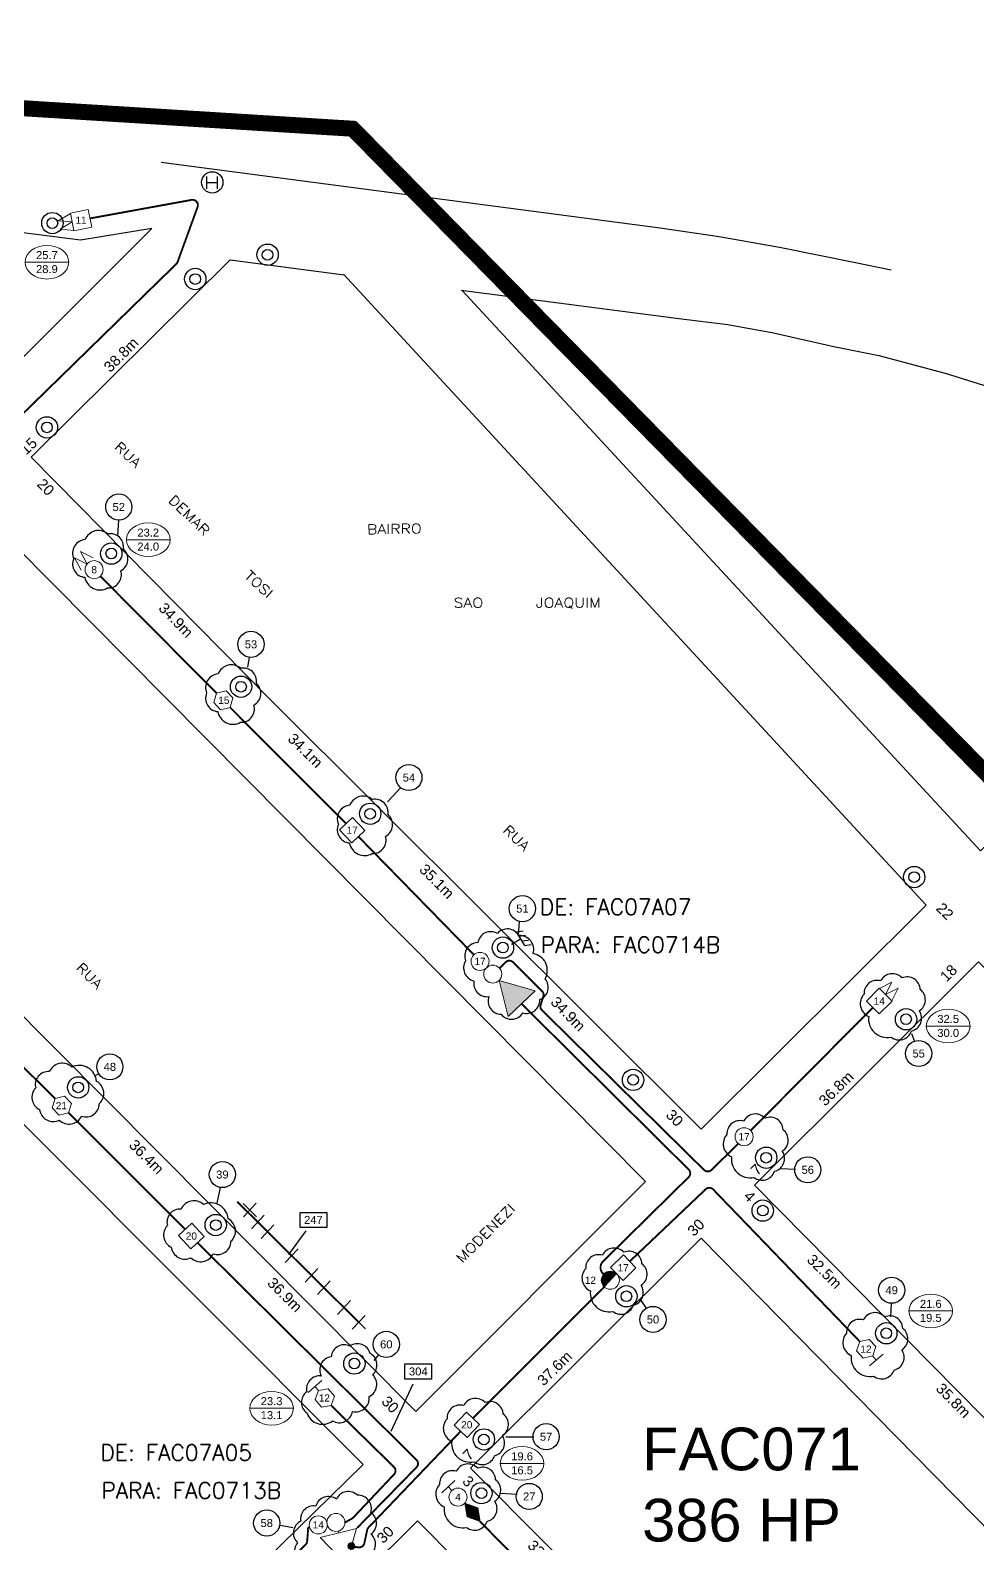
# Model space of a CAD drawing. Header units: inches. Extents: x 246034 to 247769, y 7726337 to 7727523.
# Drawn here: x 246743.1 to 246920.7, y 7727239.5 to 7727523.1 of the extents above; entities that cross this region are included whole.
import ezdxf
from ezdxf.enums import TextEntityAlignment as Align

# ---------------------------------------------------------------- set-up
doc = ezdxf.new("R2010")
doc.units = ezdxf.units.IN
doc.header["$LTSCALE"] = 6
doc.header["$MEASUREMENT"] = 0
doc.linetypes.add('DASHED', pattern=[0.75, 0.5, -0.25])
doc.linetypes.add('PHANTOMX2', pattern=[5, 2.5, -0.5, 0.5, -0.5, 0.5, -0.5])
for name, color, linetype in [('ALTERAÇÃO', 4, 'Continuous'), ('ANOTACOES', 6, 'Continuous'), ('DISTANCIA', 7, 'Continuous'), ('ELETRONICO', 4, 'Continuous'), ('LIMITE', 5, 'PHANTOMX2'), ('NET-CBTR', 3, 'DASHED'), ('NET_UPGRADE', 7, 'Continuous'), ('POSTE', 1, 'Continuous'), ('POSTES', 1, 'Continuous'), ('QUADRAS', 7, 'Continuous'), ('RUAS', 7, 'Continuous'), ('TERRA', 7, 'Continuous')]:
    doc.layers.add(name, color=color, linetype=linetype)
doc.layers.add('CELULA', color=3, linetype='Continuous', lineweight=200, true_color=0x00ff00)
doc.layers.add('NET-AMP @ 1', color=1, linetype='Continuous', lineweight=20, true_color=0xff0000)
for name, color, linetype, lineweight in [('NET-AMP', 1, 'Continuous', 20), ('NET-SPLT', 1, 'Continuous', 20), ('NET-TAP', 1, 'Continuous', 20), ('NET-TERM', 1, 'Continuous', 20)]:
    doc.layers.add(name, color=color, linetype=linetype, lineweight=lineweight)
doc.styles.add('ARIAL', font='arial.ttf', dxfattribs={"height": 8})
doc.styles.add('B', font='SIMPLEX', dxfattribs={"width": 1.2, "height": 1.8})
doc.styles.add('Folhas_CAD', font='arial.ttf')
doc.styles.add('Romans', font='ROMANS.shx', dxfattribs={"height": 3})
doc.styles.get("Standard").update_dxf_attribs({"font": 'arial.ttf'})
doc.dimstyles.get("Standard").update_dxf_attribs({"dimtxt": 0.18, "dimasz": 0.18, "dimexe": 0.18, "dimexo": 0.0625, "dimgap": 0.09, "dimtad": 0, "dimtih": 1, "dimtoh": 1, "dimdec": 4, "dimzin": 0, "dimdsep": 46, "dimtxsty": 'Standard', "dimcen": 0.09, "dimadec": 0, "dimazin": 0, "dimtfac": 1, "dimtdec": 4, "dimtofl": 0, "dimtmove": 0, "dimatfit": 3, "dimfxl": 1, "dimtolj": 1, "dimtzin": 0, "dimarcsym": 0})

# ---------------------------------------------------------------- blocks, each defined once
blk = doc.blocks.new('POSTECS')
at = {"layer": 'POSTES', "linetype": 'ByBlock'}
for radius in [2, 1]:
    blk.add_circle((0, 0), radius, dxfattribs=at)
blk = doc.blocks.new('POSTE')
at = {"layer": 'POSTES', "linetype": 'ByBlock'}
for radius in [2, 1]:
    blk.add_circle((0, 0), radius, dxfattribs=at)
blk = doc.blocks.new('TERRA')
at = {"layer": 'TERRA', "linetype": 'ByBlock'}
for p, q in [((0, 0), (0, -2.02)), ((-1.5, -2.02), (-1.97, -3.15)), ((-1.5, -2.02), (1.5, -2.02)), ((-0.49, -2.02), (-0.96, -3.15)), ((0.57, -2.02), (0.09, -3.15)), ((1.5, -2.02), (1.03, -3.15))]:
    blk.add_line(p, q, dxfattribs=at)
blk = doc.blocks.new('2WAY')
blk.add_circle((1.6875, 0), 1.6875)
blk = doc.blocks.new('DC')
h = blk.add_hatch(color=256)
h.dxf.hatch_style = 1
h.paths.add_polyline_path([(3.38, 0), (0, 0, 1)])
blk.add_line((0, 0), (3.38, 0))
blk.add_circle((1.69, 0), 1.69)
at = {"color": 0}
blk.add_attdef('DCVAL', text='', height=1.35, dxfattribs=at).set_placement((3.1, 3.27), align=Align.MIDDLE)
blk = doc.blocks.new('LE')
at = {"layer": 'NET-AMP'}
h = blk.add_hatch(color=256, dxfattribs=at)
h.dxf.hatch_style = 1
h.paths.add_polyline_path([(0, 3.5), (0, -3.5), (6.06, 0)])
blk.add_lwpolyline([(0, 3.5), (0, -3.5), (6.06, 0)], close=True, dxfattribs=at)
blk = doc.blocks.new('TERMINAL')
blk.add_line((-1, 0), (0, 0))
blk.add_lwpolyline([(-1, -1.6875), (-1, 1.6875)])
blk = doc.blocks.new('EQUAL')
h = blk.add_hatch(color=256)
h.dxf.hatch_style = 1
h.paths.add_polyline_path([(2.25, 1.3), (0, 0), (2.25, -1.3), (4.5, 0)])
for points in [[(4.5, 0), (2.25, 1.3), (0, 0)], [(4.5, 0), (2.25, -1.3), (0, 0)]]:
    blk.add_lwpolyline(points)
blk = doc.blocks.new('TAP8')
blk.add_lwpolyline([(0.92, 1.59), (0, 0), (0.92, -1.59), (2.76, -1.59), (3.68, 0), (2.76, 1.59)], close=True)
blk.add_attdef('DBVAL', text='', height=1.35).set_placement((1.77, -0.06), align=Align.MIDDLE)
blk = doc.blocks.new('TAP4')
blk.add_lwpolyline([(3.38, -1.69), (0, -1.69), (0, 1.69), (3.38, 1.69)], close=True)
at = {"color": 0}
blk.add_attdef('DBVAL', text='', height=1.35, dxfattribs=at).set_placement((1.69, 0), align=Align.MIDDLE)
blk = doc.blocks.new('TAP2')
at = {"color": 0}
blk.add_circle((1.69, 0), 1.69, dxfattribs=at)
blk.add_attdef('DBVAL', text='', height=1.35, dxfattribs=at).set_placement((1.69, 0), align=Align.MIDDLE)
blk = doc.blocks.new('AMP3AC')
h = blk.add_hatch(color=256)
h.dxf.hatch_style = 1
h.paths.add_polyline_path([(2.55, 2.03), (3.66, 1.39, 0.131652), (3.74, 1.71, 0.767327)])
h.paths.add_polyline_path([(3.66, 1.39), (2.55, 2.03, 0.131652), (2.47, 1.71, 0.767327)])
for p, q in [((3.1, 1.71), (3.3, 2.03)), ((0, 0), (-0.33, 0)), ((3.1, -1.71), (3.3, -2.03)), ((6.06, 0), (6.38, 0))]:
    blk.add_line(p, q)
blk.add_lwpolyline([(0, 3.5), (0, -3.5), (6.06, 0)], close=True)
blk.add_circle((3.1, 1.71), 0.638)
blk = doc.blocks.new('HI-LOW')
blk.add_lwpolyline([(-4.1, 0), (4.1, 0)])
blk.add_ellipse((0, 0), major_axis=(4.1, 0), ratio=0.768293)
for tag, p in [('END-HI', (0, 1.33)), ('END-LO', (0, -1.29))]:
    blk.add_attdef(tag, text='', height=1.5).set_placement(p, align=Align.MIDDLE_CENTER)
blk = doc.blocks.new('CX_CodUpgrade')
blk.add_circle((-0.13, 0.04), 2.45)
at = {"color": 1, "flags": 1}
for tag, p in [('RETIRAR1', (4.74, 11.47)), ('NOVO1', (28.33, 11.47)), ('RETIRAR2', (4.74, 7.94)), ('NOVO2', (28.33, 7.94)), ('RETIRAR3', (4.74, 4.42)), ('NOVO3', (28.33, 4.42)), ('RETIRAR4', (4.74, 0.89)), ('NOVO4', (28.33, 0.9)), ('RETIRAR5', (4.74, -2.63)), ('NOVO5', (28.33, -2.63)), ('RETIRAR6', (4.74, -6.15)), ('NOVO6', (28.33, -6.15)), ('RETIRAR7', (4.74, -9.68)), ('NOVO7', (28.33, -9.68)), ('RETIRAR8', (4.74, -13.2)), ('NOVO8', (28.33, -13.2)), ('RETIRAR9', (4.74, -16.73)), ('NOVO9', (28.33, -16.73))]:
    blk.add_attdef(tag, p, '', height=1.5, dxfattribs=at)
at = {"color": 7, "flags": 1}
for tag, p in [('ANTIGO1', (17.16, 11.46)), ('ANTIGO2', (17.16, 7.94)), ('ANTIGO3', (17.16, 4.41)), ('ANTIGO4', (17.16, 0.89)), ('ANTIGO5', (17.16, -2.63)), ('ANTIGO6', (17.16, -6.16)), ('ANTIGO7', (17.16, -9.68)), ('ANTIGO8', (17.16, -13.21)), ('ANTIGO9', (17.16, -16.73))]:
    blk.add_attdef(tag, p, '', height=1.5, dxfattribs=at)
at = {"color": 1}
blk.add_attdef('CODIGO', text='', height=1.5, dxfattribs=at).set_placement((-0.13, 0.04), align=Align.MIDDLE_CENTER)
blk = doc.blocks.new('CARGA')
for p, q in [((-2.5, 0.81), (0, 1.62)), ((-2.5, 0.81), (0, 0)), ((-2.5, -0.81), (0, 0)), ((-2.5, -0.81), (0, -1.62))]:
    blk.add_line(p, q)
blk = doc.blocks.new('CX_CodUpgradeCabo')
blk.add_lwpolyline([(-2.63, 1.45), (2.37, 1.45), (2.37, -1.4), (-2.63, -1.4)], close=True)
at = {"color": 1}
blk.add_attdef('CODIGO', text='', height=1.5, dxfattribs=at).set_placement((-0.13, 0.04), align=Align.MIDDLE_CENTER)
at = {"color": 1, "style": 'Folhas_CAD', "flags": 1}
for tag, p in [('SERVICO', (5.97, 0.89)), ('TIPO', (17.92, 0.89)), ('COMP', (25.22, 0.89))]:
    blk.add_attdef(tag, p, '', height=1.5, dxfattribs=at)
blk = doc.blocks.new('EXCLUIR_CABOdwg')
at = {"layer": 'ANOTACOES', "color": 4}
for points in [[(-1.24, 1.23), (1.24, -1.23)], [(-1.2, -1.28), (1.21, 1.29)]]:
    blk.add_lwpolyline(points, dxfattribs=at)

msp = doc.modelspace()

# ---------------------------------------------------------------- linework, layer by layer
at = {"layer": 'LIMITE', "linetype": 'Continuous', "const_width": 3}
msp.add_lwpolyline([(247361.51, 7726563.79), (247112.71, 7726442.48), (247147.92, 7726399.42), (247053.32, 7726359.97), (247014.86, 7726409.04), (246947.68, 7726374.32), (246685.76, 7726554.08), (246504.44, 7726695.05), (246513.62, 7726706.42), (246174.51, 7726959.26), (246306.47, 7727097.36), (246264.31, 7727145.51), (246277.78, 7727165.15), (246472.38, 7727189.68), (246553, 7727281.82), (246508.14, 7727323.79), (246532.23, 7727521.49), (246803.54, 7727504.62), (247403.19, 7726894.55)], dxfattribs=at)
at = {"layer": 'NET-CBTR', "const_width": 0.35}
for points in [[(246754.27, 7727487.81), (246773.31, 7727491.28, -0.588066), (246774.46, 7727489.96), (246770.72, 7727479.67, -0.112916), (246770.48, 7727479.29), (246714.46, 7727424.63)], [(246850.6, 7727289.98, -0.476495), (246850.56, 7727292.44), (246866.52, 7727308.15, 0.417943), (246866.53, 7727309.57), (246835.19, 7727340.64)], [(246898.59, 7727277.37), (246871.12, 7727305.85, 0.402504), (246869.74, 7727305.9), (246855.47, 7727292.36)]]:
    msp.add_lwpolyline(points, format="xyb", dxfattribs=at)
for points in [[(246778.02, 7727398.84), (246756.23, 7727420.76)], [(246802.29, 7727374.4), (246780.55, 7727396.18)], [(246826.26, 7727349.82), (246804.62, 7727371.96)], [(246723.95, 7727346.4), (246747.75, 7727322.88)], [(246901.07, 7727339.95), (246878.15, 7727316.88)], [(246750.27, 7727320.21), (246772.14, 7727298.34)], [(246781.88, 7727303.57), (246804.82, 7727280.81)], [(246826.09, 7727262.97), (246850.71, 7727287.57)], [(246827.42, 7727243.61), (246846.22, 7727224.48)]]:
    msp.add_lwpolyline(points, dxfattribs=at)
at = {"layer": 'NET-CBTR'}
for points in [[(246875.84, 7727314.43, 0.35, 0.35, 0), (246870.79, 7727309.49, 0.35, 0.35, -0.403158), (246869.4, 7727309.51, 0.35, 0.35, 0), (246839.03, 7727339.43, 0.35, 0.35, -0.284747), (246838.78, 7727340.45, 0.35, 0.35, 0), (246839.28, 7727342, 0.35, 0.35, 0.283017), (246839.04, 7727343.02, 0.35, 0.35, 0), (246833.61, 7727348.42, 0.35, 0.35, 0.415257), (246832.19, 7727348.42, 0.35, 0.35, 0), (246831.07, 7727347.28, 0.35, 0.35, 0), (246831.07, 7727347.28, 0, 0, 0)], [(246774.44, 7727295.87, 0.35, 0.35, 0), (246815.49, 7727255.17, 0.35, 0.35, 0), (246815.49, 7727255.17, 0.35, 0.35, -0.411243), (246815.5, 7727253.77, 0.35, 0.35, 0), (246804.47, 7727242.51, 0, 0, 0)], [(246799.5, 7727265.36, 0.35, 0.35, 0), (246811.26, 7727253.85, 0.35, 0.35, -0.40891), (246811.29, 7727252.45, 0.35, 0.35, 0), (246803.64, 7727244.35, 0.35, 0.35, -0.07717), (246803.4, 7727244.16, 0.35, 0.35, 0), (246802.09, 7727243.43, 0, 0, 0)], [(246823.77, 7727260.52, 0.35, 0.35, 0), (246806.5, 7727242.49, 0.35, 0.35, 0.133848), (246806.26, 7727242.02, 0.35, 0.35, 0), (246805.72, 7727239.54, 0.35, 0.35, -0.396667), (246804.59, 7727238.77, 0.35, 0.35, 0), (246803.66, 7727238.91, 0, 0, 0)], [(246795.46, 7727242.55, 0.35, 0.35, 0), (246795.42, 7727242.53, 0.35, 0.35, 0.530288), (246795.17, 7727242.03, 0.35, 0.35, 0), (246795.01, 7727239.93, 0.35, 0.35, -0.182253), (246794.71, 7727239.29, 0.35, 0.35, 0), (246769.5, 7727214.7, 0, 0, 0)]]:
    msp.add_lwpolyline(points, format="xyseb", dxfattribs=at)
at = {"layer": 'NET_UPGRADE'}
for points in [[(246757.58, 7727418.56, 0.520567), (246757.58, 7727418.56, 0.520567), (246760.07, 7727421.77, 0.520567), (246760.56, 7727425.87, 0.520567), (246757.58, 7727428.68, 0.520567), (246753.4, 7727427.64, 0.520567), (246751.23, 7727424.02, 0.520567), (246753.32, 7727420.57, 0.520567), (246757.58, 7727418.56)], [(246782.51, 7727393.39, 0.520567), (246782.51, 7727393.39, 0.520567), (246785, 7727396.6, 0.520567), (246785.48, 7727400.7, 0.520567), (246782.51, 7727403.51, 0.520567), (246778.33, 7727402.47, 0.520567), (246776.16, 7727398.85, 0.520567), (246778.25, 7727395.4, 0.520567), (246782.51, 7727393.39)], [(246807.2, 7727368.79, 0.520567), (246807.2, 7727368.79, 0.520567), (246809.69, 7727372, 0.520567), (246810.18, 7727376.1, 0.520567), (246807.2, 7727378.91, 0.520567), (246803.02, 7727377.86, 0.520567), (246800.86, 7727374.25, 0.520567), (246802.94, 7727370.79, 0.520567), (246807.2, 7727368.79)], [(246837.38, 7727350.04, 0.520567), (246837.38, 7727350.04, 0.520567), (246834.68, 7727353.41, 0.520567), (246830.68, 7727353.82, 0.520567), (246827, 7727352.11, 0.520567), (246824.71, 7727348.69, 0.520567), (246826.27, 7727344.95, 0.520567), (246829.07, 7727341.99, 0.520567), (246831.36, 7727338.67, 0.520567), (246835.41, 7727338.93, 0.520567), (246838.62, 7727341.42, 0.520567), (246839.61, 7727345.31, 0.520567), (246837.38, 7727350.04)], [(246904.46, 7727334.4, 0.520567), (246904.46, 7727334.4, 0.520567), (246908.32, 7727335.53, 0.520567), (246909.77, 7727339.3, 0.520567), (246909.93, 7727343.32, 0.520567), (246906.55, 7727345.49, 0.520567), (246902.53, 7727344.93, 0.520567), (246899.4, 7727342.44, 0.520567), (246900.28, 7727338.26, 0.520567), (246904.46, 7727334.4)], [(246750.87, 7727328.79, 0.520567), (246750.87, 7727328.79, 0.520567), (246746.69, 7727327.93, 0.520567), (246744.11, 7727324.86, 0.520567), (246744.85, 7727320.81, 0.520567), (246748.53, 7727318.84, 0.520567), (246752.71, 7727319.58, 0.520567), (246756.02, 7727321.91, 0.520567), (246755.53, 7727326.09, 0.520567), (246750.87, 7727328.79)], [(246878.76, 7727308.11, 0.520567), (246878.76, 7727308.11, 0.520567), (246882.62, 7727309.24, 0.520567), (246884.07, 7727313.01, 0.520567), (246884.23, 7727317.03, 0.520567), (246880.85, 7727319.2, 0.520567), (246876.83, 7727318.64, 0.520567), (246873.7, 7727316.15, 0.520567), (246874.58, 7727311.97, 0.520567), (246878.76, 7727308.11)], [(246775.55, 7727303.01, 0.520567), (246775.55, 7727303.01, 0.520567), (246771.37, 7727302.15, 0.520567), (246768.8, 7727299.08, 0.520567), (246769.53, 7727295.03, 0.520567), (246773.22, 7727293.06, 0.520567), (246777.39, 7727293.8, 0.520567), (246780.71, 7727296.13, 0.520567), (246780.22, 7727300.31, 0.520567), (246775.55, 7727303.01)], [(246852.29, 7727282.99, 0.520567), (246852.29, 7727282.99, 0.520567), (246856.15, 7727284.12, 0.520567), (246857.6, 7727287.89, 0.520567), (246857.76, 7727291.91, 0.520567), (246854.38, 7727294.08, 0.520567), (246850.36, 7727293.52, 0.520567), (246847.23, 7727291.03, 0.520567), (246848.11, 7727286.85, 0.520567), (246852.29, 7727282.99)], [(246901.2, 7727270.88, 0.520567), (246901.2, 7727270.88, 0.520567), (246905.05, 7727272, 0.520567), (246906.5, 7727275.78, 0.520567), (246906.66, 7727279.8, 0.520567), (246903.29, 7727281.97, 0.520567), (246899.27, 7727281.4, 0.520567), (246896.13, 7727278.91, 0.520567), (246897.02, 7727274.74, 0.520567), (246901.2, 7727270.88)], [(246799.73, 7727262.47, 0.520567), (246799.73, 7727262.47, 0.520567), (246803.5, 7727264.23, 0.520567), (246806.63, 7727267.03, 0.520567), (246807.27, 7727271.12, 0.520567), (246806.79, 7727275.13, 0.520567), (246803.02, 7727276.49, 0.520567), (246799.49, 7727274.49, 0.520567), (246797.65, 7727270.88, 0.520567), (246794.92, 7727267.92, 0.520567), (246795, 7727263.91, 0.520567), (246799.73, 7727262.47)], [(246826.29, 7727254.82, 0.520567), (246826.29, 7727254.82, 0.520567), (246830.15, 7727255.94, 0.520567), (246831.6, 7727259.72, 0.520567), (246831.76, 7727263.74, 0.520567), (246828.38, 7727265.9, 0.520567), (246824.36, 7727265.34, 0.520567), (246821.23, 7727262.85, 0.520567), (246822.11, 7727258.67, 0.520567), (246826.29, 7727254.82)], [(246824.88, 7727242.52, 0.520567), (246824.88, 7727242.52, 0.520567), (246828.74, 7727243.64, 0.520567), (246830.18, 7727247.42, 0.520567), (246830.34, 7727251.44, 0.520567), (246826.97, 7727253.61, 0.520567), (246822.95, 7727253.04, 0.520567), (246819.81, 7727250.55, 0.520567), (246820.7, 7727246.38, 0.520567), (246824.88, 7727242.52)], [(246802.7, 7727230.13, 0.520567), (246802.7, 7727230.13, 0.520567), (246805.23, 7727233.27, 0.520567), (246806.54, 7727237.21, 0.520567), (246806.95, 7727241.25, 0.520567), (246806.95, 7727245.3, 0.520567), (246804.42, 7727248.53, 0.520567), (246800.48, 7727247.82, 0.520567), (246796.63, 7727246.51, 0.520567), (246793.8, 7727243.68, 0.520567), (246793.19, 7727239.64, 0.520567), (246794.31, 7727235.69, 0.520567), (246797.14, 7727232.86, 0.520567), (246802.7, 7727230.13)]]:
    msp.add_lwpolyline(points, format="xyb", close=True, dxfattribs=at)
at = {"layer": 'POSTE', "color": 5}
for p, q in [((246776.12, 7727495.64), (246776.12, 7727493.38)), ((246778.11, 7727495.64), (246778.11, 7727493.38)), ((246778.11, 7727494.51), (246776.12, 7727494.51))]:
    msp.add_line(p, q, dxfattribs=at)
at = {"layer": 'POSTES', "color": 5, "linetype": 'ByBlock'}
msp.add_circle((246777.21, 7727494.56), 2, dxfattribs=at)
at = {"layer": 'QUADRAS'}
for points in [[(246605.22, 7727475.94), (246680.01, 7727400.23), (246765.89, 7727485.91), (246752.52, 7727483.72), (246604.7, 7727502.6)], [(246767.64, 7727498.34), (246861.2, 7727486.04), (246872.22, 7727484.42), (246883.53, 7727482.44), (246897.83, 7727479.58), (246904.5, 7727478.2)], [(246787.86, 7727397.87), (246743.28, 7727443.08), (246780.59, 7727480.04), (246801.96, 7727477.25)], [(246787.86, 7727397.87), (246868.86, 7727317.13), (246911.03, 7727359.13), (246801.84, 7727477.39)], [(246823.89, 7727474.39), (246864.66, 7727469.08), (246873.87, 7727467.91), (246882.41, 7727466.37), (246893.75, 7727463.83), (246902.18, 7727462.14), (246914.61, 7727458.8), (246925.97, 7727455.24), (246936.08, 7727451.78), (246946.08, 7727447.62), (246955.93, 7727443.05), (246964.89, 7727437.96), (246970.27, 7727434.34), (246972.6, 7727433.03), (246970.68, 7727429.14), (246967.32, 7727422.94), (246964.34, 7727417.73), (246960.59, 7727412.17), (246955.65, 7727405.14), (246952.81, 7727401.58), (246950.39, 7727398.43)], [(246824.04, 7727474.28), (246921.21, 7727369.31), (246950.41, 7727397.95)], [(246697.6, 7727398.34), (246733.17, 7727433.49), (246768.36, 7727398.12)], [(246768.36, 7727398.12), (246858.45, 7727307.33), (246815.4, 7727264.23), (246689.86, 7727390.41), (246697.66, 7727398.25)], [(246679.9, 7727380.03), (246637.68, 7727338.11), (246762.59, 7727212.23), (246805.51, 7727254.27), (246679.9, 7727380.03)], [(247007.11, 7727176.8), (246878.87, 7727306.67), (246920.89, 7727348.49), (247049.41, 7727218.67), (247007.11, 7727176.8)], [(246954.16, 7727124.57), (246825.64, 7727253.64), (246868.86, 7727296.69), (246996.63, 7727166.87), (246954.16, 7727124.57)], [(246901.65, 7727072.17), (246773.51, 7727201.84), (246815.68, 7727243.76), (246944.22, 7727114.21), (246901.65, 7727072.17)]]:
    msp.add_lwpolyline(points, dxfattribs=at)

# ---------------------------------------------------------------- block references
at = {"layer": 'ALTERAÇÃO'}
for p in [(246784.25, 7727301.97), (246785.74, 7727299.73), (246787.56, 7727297.92), (246792.11, 7727293.41), (246795.8, 7727289.75), (246798.13, 7727287.44), (246801.89, 7727283.72), (246804.67, 7727280.95)]:
    msp.add_blockref('EXCLUIR_CABOdwg', p, dxfattribs=at)
at = {"layer": 'ELETRONICO', "rotation": 120.7785269889999}
msp.add_blockref('TERRA', (246833.29, 7727351.8), dxfattribs=at)
at = {"layer": 'NET-AMP', "rotation": 133.6142791341134}
msp.add_blockref('LE', (246835.19, 7727340.64), dxfattribs=at)
at = {"layer": 'NET-AMP', "xscale": -1, "rotation": 223.8711810546935}
msp.add_blockref('AMP3AC', (246799.87, 7727238.09), dxfattribs=at)
at = {"layer": 'NET-SPLT'}
for p, rotation in [((246829.79, 7727347.88), 270), ((246800.4, 7727241.75), 90)]:
    msp.add_blockref('2WAY', p, dxfattribs=dict(at, rotation=rotation))
ref = msp.add_blockref('DC', (246852.97, 7727290.08), dxfattribs=dict(at, rotation=228.0070002223183))
ref.add_attrib('DCVAL', '12', dxfattribs={"layer": '0', "color": 0, "height": 1.35}).set_placement((246848.1, 7727288.84), align=Align.MIDDLE)
at = {"layer": 'NET-TAP'}
ref = msp.add_blockref('TAP4', (246750.96, 7727487.15), dxfattribs=dict(at, rotation=11.2408963668948))
ref.add_attrib('DBVAL', '11', dxfattribs={"layer": '0', "color": 0, "height": 1.35}).set_placement((246752.61, 7727487.48), align=Align.MIDDLE)
for p, values in [((246753.38, 7727421.99), {'DBVAL': '8'}), ((246825.72, 7727348.58), {'DBVAL': '17'}), ((246875.22, 7727315.73), {'DBVAL': '17'}), ((246821.59, 7727248.18), {'DBVAL': '4'})]:
    msp.add_blockref('TAP2', p, dxfattribs=at).add_auto_attribs(values)
ref = msp.add_blockref('TAP8', (246780.55, 7727396.18), dxfattribs=dict(at, rotation=133.6142791341134))
ref.add_attrib('DBVAL', '15', dxfattribs={"layer": '0', "height": 1.35}).set_placement((246779.38, 7727397.5), align=Align.MIDDLE)
ref = msp.add_blockref('TAP4', (246804.62, 7727371.96), dxfattribs=dict(at, rotation=133.6142791341134))
ref.add_attrib('DBVAL', '17', dxfattribs={"layer": '0', "color": 0, "height": 1.35}).set_placement((246803.46, 7727373.18), align=Align.MIDDLE)
ref = msp.add_blockref('TAP4', (246901.06, 7727342.34), dxfattribs=dict(at, rotation=315.1161539299406))
ref.add_attrib('DBVAL', '14', dxfattribs={"layer": '0', "color": 0, "height": 1.35}).set_placement((246902.26, 7727341.15), align=Align.MIDDLE)
ref = msp.add_blockref('TAP8', (246747.75, 7727322.88), dxfattribs=dict(at, rotation=313.3064976667971))
ref.add_attrib('DBVAL', '21', dxfattribs={"layer": '0', "height": 1.35}).set_placement((246748.92, 7727321.56), align=Align.MIDDLE)
ref = msp.add_blockref('TAP4', (246772.05, 7727295.96), dxfattribs=dict(at, rotation=42.84586623113584))
ref.add_attrib('DBVAL', '20', dxfattribs={"layer": '0', "color": 0, "height": 1.35}).set_placement((246773.29, 7727297.11), align=Align.MIDDLE)
ref = msp.add_blockref('TAP4', (246853.08, 7727292.39), dxfattribs=dict(at, rotation=314.1192776389474))
ref.add_attrib('DBVAL', '17', dxfattribs={"layer": '0', "color": 0, "height": 1.35}).set_placement((246854.26, 7727291.18), align=Align.MIDDLE)
ref = msp.add_blockref('TAP8', (246898.02, 7727275.62), dxfattribs=dict(at, rotation=12.00000000013809))
ref.add_attrib('DBVAL', '12', dxfattribs={"layer": '0', "height": 1.35}).set_placement((246899.77, 7727275.93), align=Align.MIDDLE)
ref = msp.add_blockref('TAP8', (246797.13, 7727268.18), dxfattribs=dict(at, rotation=310.028598871061))
ref.add_attrib('DBVAL', '12', dxfattribs={"layer": '0', "height": 1.35}).set_placement((246798.23, 7727266.78), align=Align.MIDDLE)
ref = msp.add_blockref('TAP4', (246823.7, 7727262.9), dxfattribs=dict(at, rotation=316.5527194379186))
ref.add_attrib('DBVAL', '20', dxfattribs={"layer": '0', "color": 0, "height": 1.35}).set_placement((246824.93, 7727261.74), align=Align.MIDDLE)
ref = msp.add_blockref('TAP2', (246798.72, 7727243.43), dxfattribs=dict(at, rotation=195.2606821991085))
ref.add_attrib('DBVAL', '14', dxfattribs={"layer": '0', "color": 0, "height": 1.35}).set_placement((246797.09, 7727242.99), align=Align.MIDDLE)
at = {"layer": 'NET-TERM'}
for name, p, rotation in [('CARGA', (246750.96, 7727487.15), 12.69584998246884), ('CARGA', (246753.76, 7727423.05), 316.1088886495198), ('CARGA', (246903.45, 7727342.35), 225.2660027641261), ('TERMINAL', (246901.05, 7727274.63), 130.194153784098), ('TERMINAL', (246797.13, 7727268.18), 311.3076410655671), ('TERMINAL', (246822.15, 7727249.44), 313.6498811029607), ('EQUAL', (246824.55, 7727247.08), 309.5733473029661)]:
    msp.add_blockref(name, p, dxfattribs=dict(at, rotation=rotation))
for p, values in [((246746.21, 7727479.61), {'END-HI': '25.7', 'END-LO': '28.9'}), ((246765.21, 7727427.61), {'END-HI': '23.2', 'END-LO': '24.0'}), ((246915.18, 7727336.47), {'END-HI': '32.5', 'END-LO': '30.0'}), ((246911.92, 7727283.07), {'END-HI': '21.6', 'END-LO': '19.5'}), ((246788.33, 7727264.84), {'END-HI': '23.3', 'END-LO': '13.1'}), ((246835.3, 7727254.5), {'END-HI': '19.6', 'END-LO': '16.5'})]:
    msp.add_blockref('HI-LOW', p, dxfattribs=at).add_auto_attribs(values)
at = {"layer": 'NET_UPGRADE'}
for name, p, values in [('CX_CodUpgrade', (246759.81, 7727433.7), {'CODIGO': '52'}), ('CX_CodUpgrade', (246784.6, 7727407.96), {'CODIGO': '53'}), ('CX_CodUpgrade', (246814.21, 7727383), {'CODIGO': '54'}), ('CX_CodUpgrade', (246835.48, 7727358.43), {'CODIGO': '51'}), ('CX_CodUpgrade', (246909.78, 7727331.28), {'CODIGO': '55'}), ('CX_CodUpgrade', (246758.14, 7727328.78), {'CODIGO': '48'}), ('CX_CodUpgrade', (246779.24, 7727308.6), {'CODIGO': '39'}), ('CX_CodUpgrade', (246888.98, 7727309.48), {'CODIGO': '56'}), ('CX_CodUpgradeCabo', (246796.3, 7727300.1), {'CODIGO': '247'}), ('CX_CodUpgrade', (246904.71, 7727286.92), {'CODIGO': '49'}), ('CX_CodUpgrade', (246859.97, 7727281.44), {'CODIGO': '50'}), ('CX_CodUpgrade', (246809.97, 7727276.77), {'CODIGO': '60'}), ('CX_CodUpgradeCabo', (246815.96, 7727271.7), {'CODIGO': '304'}), ('CX_CodUpgrade', (246839.93, 7727259.47), {'CODIGO': '57'}), ('CX_CodUpgrade', (246836.77, 7727248.27), {'CODIGO': '27'}), ('CX_CodUpgrade', (246787.55, 7727243.29), {'CODIGO': '58'})]:
    msp.add_blockref(name, p, dxfattribs=at).add_auto_attribs(values)
at = {"layer": 'POSTES'}
for name, p in [('POSTE', (246747.23, 7727486.93)), ('POSTE', (246787.58, 7727481)), ('POSTE', (246774.02, 7727476.46)), ('POSTE', (246746.22, 7727448.66)), ('POSTE', (246758.28, 7727425.01)), ('POSTE', (246782.6, 7727400.05)), ('POSTE', (246806.82, 7727376.24)), ('POSTE', (246908.81, 7727364.39)), ('POSTE', (246831.7, 7727351.17)), ('POSTE', (246907.28, 7727337.74)), ('POSTE', (246856.11, 7727326.38)), ('POSTE', (246752.08, 7727324.97)), ('POSTE', (246880.42, 7727301.88)), ('POSTE', (246777.87, 7727299.17)), ('POSTECS', (246854.85, 7727285.82)), ('POSTE', (246903.58, 7727278.89)), ('POSTE', (246803.85, 7727273.22)), ('POSTE', (246828.13, 7727258.99)), ('POSTE', (246827.68, 7727248.93))]:
    msp.add_blockref(name, p, dxfattribs=at)
at = {"layer": 'POSTES', "rotation": 225}
msp.add_blockref('POSTE', (246881.06, 7727311.79), dxfattribs=at)

# ---------------------------------------------------------------- texts
at = {"layer": 'CELULA', "insert": (246857.8, 7727261.21), "char_height": 8, "width": 40.8763, "attachment_point": 1, "style": 'ARIAL'}
msp.add_mtext('FAC071\\P386 HP', dxfattribs=at)
at = {"layer": 'DISTANCIA'}
for s, rotation, p in [('38.8m', 44.9844, (246760.11, 7727462.27)), ('15', 43.6522, (246742.77, 7727445.14)), ('20', 314.7092, (246745.99, 7727437.47)), ('34.9m', 314.0964, (246770.41, 7727412.54)), ('34.1m', 315.4917, (246794.67, 7727388.11)), ('35.1m', 314.8611, (246819.33, 7727363.59)), ('22', 314.2516, (246914.59, 7727357.99)), ('18', 44.7487, (246915.25, 7727346.4)), ('34.9m', 314.5498, (246843.93, 7727338.74)), ('36.8m', 44.4989, (246894.17, 7727324.76)), ('30', 314.7563, (246863.9, 7727319.25)), ('36.4m', 315.0156, (246764.9, 7727311.96)), ('7', 44.9844, (246879.22, 7727309.56)), ('4', 314.7563, (246877.97, 7727304.56)), ('30', 44.9844, (246867.89, 7727298.72)), ('32.5m', 315.4307, (246892, 7727290.47)), ('36.9m', 315.1636, (246790.83, 7727286.11)), ('37.6m', 44.7467, (246841.39, 7727272.34)), ('35.8m', 314.6386, (246916.17, 7727266.31)), ('30', 314.4851, (246810.58, 7727265.55)), ('7', 44.9844, (246825.22, 7727256.15)), ('3', 314.4851, (246825.2, 7727251.16)), ('30', 44.9844, (246809.64, 7727241.16)), ('33.8m', 315.0155, (246839.61, 7727236.91))]:
    msp.add_text(s, height=2, rotation=rotation, dxfattribs=at).set_placement(p, align=Align.MIDDLE)
at = {"layer": 'NET-AMP @ 1', "style": 'Romans'}
for s, p in [('DE: FAC07A07', (246838.63, 7727357.3)), ('PARA: FAC0714B', (246838.77, 7727350.2)), ('DE: FAC07A05', (246756.26, 7727255.02)), ('PARA: FAC0713B', (246756.44, 7727247.94))]:
    msp.add_text(s, height=3, dxfattribs=at).set_placement(p)
at = {"layer": 'RUAS', "style": 'B', "width": 1.2}
for s, rotation, p in [('RUA', 317, (246758.72, 7727444.8)), ('DEMAR', 316, (246768.85, 7727434.85)), ('BAIRRO', 1, (246806.23, 7727428.64)), ('TOSI', 317, (246783.1, 7727420.68)), ('RUA', 316, (246831.57, 7727373.02)), ('RUA', 315, (246751.55, 7727347.25)), ('MODENEZI', 45, (246824.02, 7727291.93))]:
    msp.add_text(s, height=1.8, rotation=rotation, dxfattribs=at).set_placement(p)
for s, p in [('SAO', (246822.45, 7727414.9)), ('JOAQUIM', (246837.85, 7727414.9))]:
    msp.add_text(s, height=1.8, dxfattribs=at).set_placement(p)

# ---------------------------------------------------------------- leaders
at = {"layer": 'NET_UPGRADE'}
for points in [[(246759.51, 7727428.36), (246759.67, 7727431.25)], [(246783.86, 7727403.7), (246784.18, 7727405.55)], [(246810.06, 7727378.46), (246812.55, 7727381.19)], [(246834.63, 7727353.49), (246834.84, 7727356.07)], [(246908.3, 7727335.07), (246908.89, 7727333.57)], [(246755.14, 7727327.12), (246755.99, 7727327.59)], [(246883.86, 7727309.8), (246886.54, 7727309.64)], [(246778.13, 7727303.25), (246778.74, 7727306.2)], [(246791.57, 7727293.63), (246794.82, 7727298.08)], [(246857.49, 7727285.15), (246858.61, 7727283.48)], [(246904.43, 7727281.95), (246904.57, 7727284.48)], [(246807.55, 7727273.81), (246808.42, 7727274.87)], [(246810.75, 7727260.53), (246814.9, 7727269.43)], [(246832.27, 7727259.47), (246837.48, 7727259.47)], [(246831.19, 7727248.92), (246834.36, 7727248.73)], [(246792.29, 7727242.46), (246789.96, 7727242.87)]]:
    msp.add_leader(points, dimstyle='Standard', dxfattribs=at)

doc.saveas('drawing.dxf')
